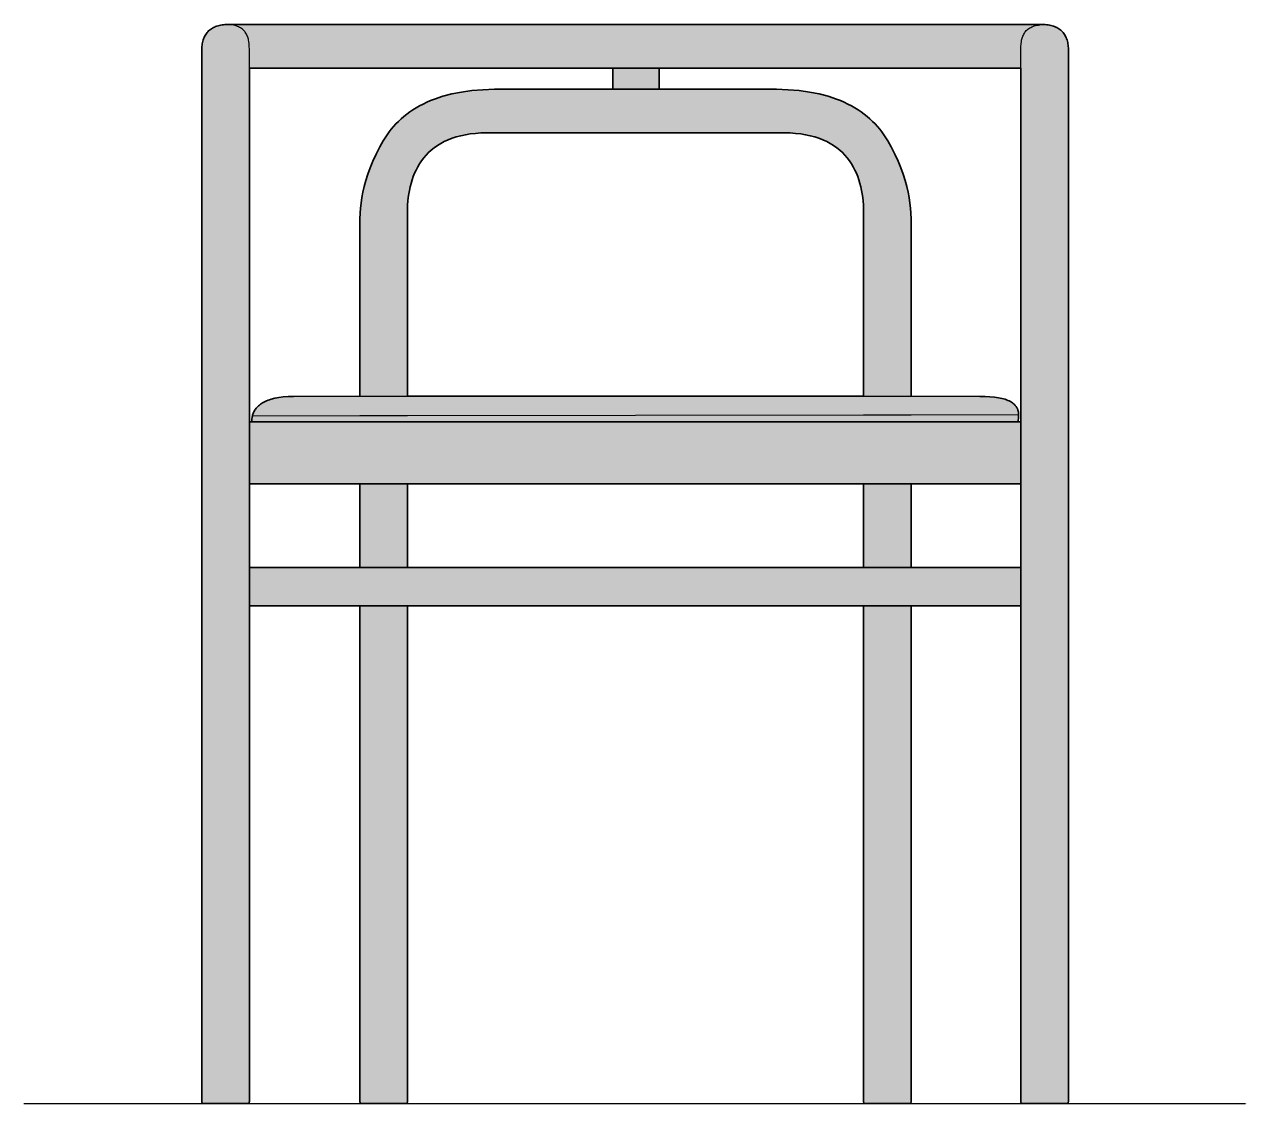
# Model space of a CAD drawing. Header units: millimetres. Extents: x 0 to 1796, y -892 to 719.
# Drawn here: x 0 to 814, y 0 to 718 of the extents above; entities that cross this region are included whole.
import ezdxf

# ---------------------------------------------------------------- set-up
doc = ezdxf.new("R2010")
doc.units = ezdxf.units.MM
doc.linetypes.add('Dots', pattern=[1, 0, -1])
doc.layers.add('Blocks', color=7, linetype='Continuous')
doc.layers.add('Blocks$Fill', color=7, linetype='Continuous', true_color=0xffffff)
for name, color, linetype, lineweight, true_color in [('Blocks$Inner', 7, 'Continuous', 25, 0x007f00), ('Blocks$Outline', 7, 'Continuous', 35, 0xff3f3f), ('Groud', 7, 'Dots', 25, 0x243775)]:
    doc.layers.add(name, color=color, linetype=linetype, lineweight=lineweight, true_color=true_color)

# ---------------------------------------------------------------- blocks, each defined once
blk = doc.blocks.new('PK15 Dining Chair Front')
at = {"layer": 'Blocks$Fill'}
h = blk.add_hatch(color=256, dxfattribs=at)
h.paths.add_polyline_path([(149.81, 331.34), (149.81, 1.15), (149.8, 1.09), (149.79, 1.03), (149.78, 0.97), (149.77, 0.91), (149.75, 0.86), (149.73, 0.8), (149.71, 0.74), (149.69, 0.69), (149.66, 0.64), (149.63, 0.59), (149.6, 0.54), (149.57, 0.49), (149.53, 0.44), (149.49, 0.4), (149.45, 0.36), (149.41, 0.32), (149.36, 0.28), (149.32, 0.24), (149.27, 0.21), (149.22, 0.18), (149.17, 0.15), (149.12, 0.12), (149.06, 0.1), (149.01, 0.07), (148.95, 0.05), (148.89, 0.04), (148.84, 0.02), (148.78, 0.01), (148.71, 0.01), (148.65, 0), (148.59, 0), (119.38, 0), (119.31, 0), (119.25, 0.01), (119.19, 0.01), (119.13, 0.02), (119.07, 0.04), (119.02, 0.05), (118.96, 0.07), (118.9, 0.1), (118.85, 0.12), (118.8, 0.15), (118.75, 0.18), (118.7, 0.21), (118.65, 0.24), (118.6, 0.28), (118.56, 0.32), (118.52, 0.36), (118.48, 0.4), (118.44, 0.44), (118.4, 0.49), (118.37, 0.54), (118.34, 0.59), (118.31, 0.64), (118.28, 0.69), (118.25, 0.74), (118.23, 0.8), (118.21, 0.86), (118.2, 0.91), (118.18, 0.97), (118.17, 1.03), (118.17, 1.09), (118.16, 1.15), (118.16, 1.22), (118.16, 701.76), (118.18, 702.74), (118.23, 703.7), (118.32, 704.63), (118.45, 705.53), (118.61, 706.4), (118.81, 707.24), (119.05, 708.06), (119.32, 708.84), (119.62, 709.6), (119.96, 710.32), (120.33, 711.02), (120.73, 711.69), (121.17, 712.32), (121.65, 712.93), (122.15, 713.5), (122.69, 714.04), (123.26, 714.56), (123.87, 715.04), (124.5, 715.49), (125.17, 715.9), (125.87, 716.29), (126.6, 716.64), (127.36, 716.96), (128.15, 717.25), (128.97, 717.5), (129.83, 717.73), (130.71, 717.91), (131.62, 718.07), (132.56, 718.19), (133.53, 718.27), (134.53, 718.33), (135.56, 718.34), (678.98, 718.33), (679.98, 718.27), (680.95, 718.19), (681.89, 718.07), (682.8, 717.91), (683.68, 717.73), (684.53, 717.5), (685.36, 717.25), (686.15, 716.96), (686.91, 716.64), (687.64, 716.29), (688.34, 715.9), (689.01, 715.49), (689.64, 715.04), (690.24, 714.56), (690.82, 714.04), (691.35, 713.5), (691.86, 712.93), (692.33, 712.32), (692.77, 711.69), (693.18, 711.02), (693.55, 710.32), (693.89, 709.6), (694.19, 708.84), (694.46, 708.06), (694.7, 707.24), (694.89, 706.4), (695.06, 705.53), (695.18, 704.63), (695.28, 703.7), (695.33, 702.74), (695.35, 701.76), (695.35, 1.22), (695.35, 1.15), (695.34, 1.09), (695.34, 1.03), (695.32, 0.97), (695.31, 0.91), (695.29, 0.86), (695.27, 0.8), (695.25, 0.74), (695.23, 0.69), (695.2, 0.64), (695.19, 0.61), (695.17, 0.59), (695.16, 0.56), (695.14, 0.54), (695.11, 0.49), (695.07, 0.44), (695.03, 0.4), (694.99, 0.36), (694.95, 0.32), (694.91, 0.28), (694.86, 0.24), (694.81, 0.21), (694.76, 0.18), (694.71, 0.15), (694.66, 0.12), (694.6, 0.1), (694.55, 0.07), (694.49, 0.05), (694.44, 0.04), (694.38, 0.02), (694.32, 0.01), (694.26, 0.01), (694.19, 0), (694.13, 0), (664.92, 0), (664.85, 0), (664.79, 0.01), (664.73, 0.01), (664.67, 0.02), (664.61, 0.04), (664.56, 0.05), (664.5, 0.07), (664.44, 0.1), (664.39, 0.12), (664.34, 0.15), (664.29, 0.18), (664.24, 0.21), (664.19, 0.24), (664.14, 0.28), (664.1, 0.32), (664.06, 0.36), (664.02, 0.4), (664, 0.42), (663.99, 0.43), (663.94, 0.49), (663.91, 0.54), (663.88, 0.59), (663.85, 0.64), (663.82, 0.69), (663.8, 0.74), (663.77, 0.8), (663.75, 0.86), (663.74, 0.91), (663.72, 0.97), (663.71, 1.03), (663.71, 1.09), (663.7, 1.15), (663.7, 1.19), (663.7, 1.2), (663.7, 1.2), (663.7, 1.21), (663.7, 1.21), (663.7, 1.21), (663.7, 1.21), (663.7, 1.21), (663.7, 1.22), (663.7, 1.22), (663.7, 331.3), (590.59, 331.3), (590.59, 1.15), (590.58, 1.09), (590.58, 1.03), (590.57, 0.97), (590.55, 0.91), (590.53, 0.86), (590.52, 0.8), (590.49, 0.74), (590.47, 0.69), (590.44, 0.64), (590.41, 0.59), (590.38, 0.54), (590.35, 0.49), (590.31, 0.44), (590.27, 0.4), (590.23, 0.36), (590.19, 0.32), (590.15, 0.28), (590.1, 0.24), (590.05, 0.21), (590, 0.18), (589.95, 0.15), (589.9, 0.12), (589.85, 0.1), (589.79, 0.07), (589.73, 0.05), (589.68, 0.04), (589.62, 0.02), (589.56, 0.01), (589.5, 0.01), (589.43, 0), (589.37, 0), (560.16, 0), (560.1, 0), (560.03, 0.01), (559.97, 0.01), (559.91, 0.02), (559.85, 0.04), (559.8, 0.05), (559.74, 0.07), (559.69, 0.1), (559.63, 0.12), (559.58, 0.15), (559.53, 0.18), (559.48, 0.21), (559.43, 0.24), (559.38, 0.28), (559.34, 0.32), (559.3, 0.36), (559.26, 0.4), (559.22, 0.44), (559.18, 0.49), (559.15, 0.54), (559.12, 0.59), (559.09, 0.64), (559.07, 0.66), (559.06, 0.69), (559.04, 0.73), (559.04, 0.74), (559.01, 0.8), (559, 0.86), (558.98, 0.91), (558.97, 0.97), (558.95, 1.03), (558.95, 1.09), (558.94, 1.15), (558.94, 1.22), (558.94, 331.3), (255.1, 331.3), (255.1, 1.15), (255.1, 1.09), (255.09, 1.03), (255.08, 0.97), (255.06, 0.91), (255.05, 0.86), (255.03, 0.8), (255.01, 0.74), (254.98, 0.69), (254.95, 0.64), (254.93, 0.59), (254.89, 0.54), (254.86, 0.49), (254.82, 0.44), (254.78, 0.4), (254.74, 0.36), (254.7, 0.32), (254.66, 0.28), (254.61, 0.24), (254.56, 0.21), (254.51, 0.18), (254.46, 0.15), (254.41, 0.12), (254.36, 0.1), (254.3, 0.07), (254.25, 0.05), (254.19, 0.04), (254.13, 0.02), (254.07, 0.01), (254.01, 0.01), (253.95, 0), (253.88, 0), (224.67, 0), (224.61, 0), (224.55, 0.01), (224.49, 0.01), (224.43, 0.02), (224.37, 0.04), (224.31, 0.05), (224.25, 0.07), (224.2, 0.1), (224.14, 0.12), (224.09, 0.15), (224.04, 0.18), (223.99, 0.21), (223.94, 0.24), (223.9, 0.28), (223.85, 0.32), (223.81, 0.36), (223.77, 0.4), (223.73, 0.44), (223.7, 0.49), (223.66, 0.54), (223.63, 0.59), (223.6, 0.64), (223.57, 0.69), (223.55, 0.74), (223.53, 0.8), (223.52, 0.83), (223.51, 0.86), (223.5, 0.89), (223.49, 0.91), (223.48, 0.97), (223.47, 1.03), (223.46, 1.09), (223.45, 1.15), (223.45, 1.22), (223.45, 331.3), (150.16, 331.3), (150.11, 331.31), (150.01, 331.32)], flags=0)
h.paths.add_polyline_path([(391.87, 689.18), (149.81, 689.18), (149.81, 593.42), (149.81, 453.84), (151.42, 453.84), (151.43, 454.75), (151.49, 455.7), (151.63, 456.68), (151.72, 457.18), (151.83, 457.68), (151.99, 458.25), (152.17, 458.83), (152.38, 459.41), (152.62, 459.99), (152.9, 460.56), (153.22, 461.14), (153.57, 461.71), (153.95, 462.28), (154.38, 462.84), (154.85, 463.39), (155.37, 463.93), (155.93, 464.46), (156.54, 464.98), (157.19, 465.49), (157.9, 465.98), (158.66, 466.45), (159.47, 466.91), (160.34, 467.35), (161.26, 467.77), (162.24, 468.17), (163.29, 468.54), (164.39, 468.9), (166.8, 469.52), (169.47, 470.03), (172.42, 470.42), (175.67, 470.67), (179.23, 470.78), (223.45, 470.89), (223.45, 576.38), (223.41, 589.26), (223.81, 595.99), (224.19, 599.47), (224.71, 603.04), (225.4, 606.73), (226.27, 610.54), (227.36, 614.5), (228.67, 618.6), (230.24, 622.88), (232.07, 627.33), (234.2, 631.98), (236.64, 636.84), (238.95, 640.94), (241.52, 644.86), (242.91, 646.76), (244.36, 648.61), (245.89, 650.41), (247.49, 652.16), (249.16, 653.85), (250.91, 655.5), (252.74, 657.09), (254.66, 658.62), (256.66, 660.1), (258.74, 661.51), (260.91, 662.87), (263.17, 664.16), (265.52, 665.39), (267.96, 666.56), (270.5, 667.65), (273.14, 668.68), (278.72, 670.53), (284.71, 672.09), (291.13, 673.35), (297.99, 674.29), (305.32, 674.9), (313.13, 675.18), (391.87, 675.18)], flags=0)
h.paths.add_polyline_path([(223.45, 356.86), (223.45, 412.45), (149.81, 412.45), (149.81, 356.82), (150.01, 356.85), (150.11, 356.86), (150.16, 356.86), (150.21, 356.86)], flags=0)
h.paths.add_polyline_path([(558.94, 356.86), (558.94, 412.45), (255.1, 412.45), (255.1, 356.86)], flags=0)
h.paths.add_polyline_path([(590.59, 412.45), (590.59, 356.86), (663.7, 356.86), (663.7, 412.51), (663.4, 412.47), (663.25, 412.46), (663.09, 412.45)], flags=0)
h.paths.add_polyline_path([(422.72, 675.18), (500.92, 675.18), (508.72, 674.9), (516.05, 674.29), (522.92, 673.35), (529.34, 672.09), (535.33, 670.53), (540.9, 668.68), (543.54, 667.65), (546.08, 666.56), (548.52, 665.39), (550.88, 664.16), (553.13, 662.87), (555.3, 661.51), (557.39, 660.1), (559.38, 658.62), (561.3, 657.09), (563.13, 655.5), (564.88, 653.85), (566.56, 652.16), (568.16, 650.41), (569.68, 648.61), (571.14, 646.76), (572.52, 644.86), (575.09, 640.94), (577.4, 636.84), (579.84, 631.98), (581.97, 627.33), (583.81, 622.88), (585.37, 618.6), (586.69, 614.5), (587.77, 610.54), (588.65, 606.73), (589.34, 603.04), (589.86, 599.47), (590.23, 595.99), (590.63, 589.26), (590.59, 576.38), (590.59, 470.8), (636.31, 470.78), (639.88, 470.72), (643.14, 470.55), (646.09, 470.26), (648.75, 469.87), (651.13, 469.38), (652.21, 469.09), (653.24, 468.79), (654.19, 468.45), (655.09, 468.1), (655.92, 467.72), (656.7, 467.32), (657.42, 466.9), (658.08, 466.46), (658.68, 466), (659.23, 465.52), (659.49, 465.27), (659.73, 465.02), (659.73, 465.02), (659.96, 464.76), (660.18, 464.5), (660.39, 464.23), (660.58, 463.96), (660.77, 463.68), (660.94, 463.4), (661.09, 463.12), (661.24, 462.83), (661.38, 462.54), (661.5, 462.24), (661.5, 462.24), (661.62, 461.94), (661.72, 461.64), (661.9, 461.01), (662.04, 460.38), (662.14, 459.73), (662.2, 459.06), (662.23, 458.38), (662.23, 457.84), (662.2, 457.29), (662.1, 456.17), (661.93, 455.02), (661.69, 453.84), (663.09, 453.84), (663.25, 453.84), (663.4, 453.82), (663.7, 453.78), (663.7, 593.42), (663.7, 689.18), (422.72, 689.18)], flags=0)
h.paths.add_polyline_path([(558.94, 470.82), (558.94, 593.42), (558.8, 598.26), (558.37, 603.08), (558.04, 605.48), (557.62, 607.86), (557.11, 610.21), (556.52, 612.53), (555.83, 614.82), (555.04, 617.07), (554.15, 619.28), (553.16, 621.43), (552.06, 623.53), (550.85, 625.58), (549.53, 627.55), (548.09, 629.46), (546.52, 631.29), (544.83, 633.04), (543.02, 634.7), (541.07, 636.27), (538.99, 637.75), (536.77, 639.12), (534.4, 640.39), (531.89, 641.55), (529.24, 642.59), (526.43, 643.51), (523.46, 644.3), (520.34, 644.96), (517.06, 645.48), (513.6, 645.86), (509.98, 646.09), (506.19, 646.17), (412.26, 646.17), (408.48, 646.17), (307.85, 646.17), (304.06, 646.09), (300.44, 645.86), (296.99, 645.48), (293.7, 644.96), (290.58, 644.3), (287.61, 643.51), (284.81, 642.59), (282.15, 641.55), (279.64, 640.39), (277.28, 639.12), (275.06, 637.75), (272.97, 636.27), (271.02, 634.7), (269.21, 633.04), (267.52, 631.29), (265.96, 629.46), (264.51, 627.55), (263.19, 625.58), (261.98, 623.53), (260.88, 621.43), (259.89, 619.28), (259, 617.07), (258.21, 614.82), (257.52, 612.53), (256.93, 610.21), (256.42, 607.86), (256.01, 605.48), (255.67, 603.08), (255.24, 598.26), (255.1, 593.42), (255.1, 470.91)], flags=0)
at = {"layer": 'Blocks$Inner'}
for points in [[(391.87, 689.18), (411.32, 689.18), (414.36, 689.18), (422.72, 689.18), (663.7, 689.18), (663.7, 593.42), (663.7, 453.78), (663.7, 412.51), (663.7, 356.86), (663.7, 331.3), (663.7, 1.22), (663.7, 1.22), (663.7, 1.21), (663.7, 1.21), (663.7, 1.21), (663.7, 1.21), (663.7, 1.21), (663.7, 1.2), (663.7, 1.2), (663.7, 1.19), (663.7, 1.15), (663.71, 1.09), (663.71, 1.03), (663.72, 0.97), (663.74, 0.91), (663.75, 0.86), (663.77, 0.8), (663.8, 0.74), (663.82, 0.69), (663.85, 0.64), (663.88, 0.59), (663.91, 0.54), (663.94, 0.49), (663.98, 0.44), (663.99, 0.43), (664, 0.42), (664.02, 0.4), (664.06, 0.36), (664.1, 0.32), (664.14, 0.28), (664.19, 0.24), (664.24, 0.21), (664.29, 0.18), (664.34, 0.15), (664.39, 0.12), (664.44, 0.1), (664.5, 0.07), (664.56, 0.05), (664.61, 0.04), (664.67, 0.02), (664.73, 0.01), (664.79, 0.01), (664.85, 0), (664.92, 0), (694.13, 0), (694.19, 0), (694.26, 0.01), (694.32, 0.01), (694.38, 0.02), (694.44, 0.04), (694.49, 0.05), (694.55, 0.07), (694.6, 0.1), (694.66, 0.12), (694.71, 0.15), (694.76, 0.18), (694.81, 0.21), (694.86, 0.24), (694.91, 0.28), (694.95, 0.32), (694.99, 0.36), (695.03, 0.4), (695.07, 0.44), (695.11, 0.49), (695.14, 0.54), (695.16, 0.56), (695.17, 0.59), (695.19, 0.61), (695.2, 0.64), (695.23, 0.69), (695.25, 0.74), (695.27, 0.8), (695.29, 0.86), (695.31, 0.91), (695.32, 0.97), (695.34, 1.03), (695.34, 1.09), (695.35, 1.15), (695.35, 1.22), (695.35, 593.42), (695.35, 701.76), (695.33, 702.74), (695.28, 703.7), (695.18, 704.63), (695.06, 705.53), (694.89, 706.4), (694.7, 707.24), (694.46, 708.06), (694.19, 708.84), (693.89, 709.6), (693.55, 710.32), (693.18, 711.02), (692.77, 711.69), (692.33, 712.32), (691.86, 712.93), (691.35, 713.5), (690.82, 714.04), (690.24, 714.56), (689.64, 715.04), (689.01, 715.49), (688.34, 715.9), (687.64, 716.29), (686.91, 716.64), (686.15, 716.96), (685.36, 717.25), (684.53, 717.5), (683.68, 717.73), (682.8, 717.91), (681.89, 718.07), (680.95, 718.19), (679.98, 718.27), (678.98, 718.33), (677.95, 718.34), (415.78, 718.34), (409.9, 718.34), (135.56, 718.34), (134.53, 718.33), (133.53, 718.27), (132.56, 718.19), (131.62, 718.07), (130.71, 717.91), (129.83, 717.73), (128.97, 717.5), (128.15, 717.25), (127.36, 716.96), (126.6, 716.64), (125.87, 716.29), (125.17, 715.9), (124.5, 715.49), (123.87, 715.04), (123.26, 714.56), (122.69, 714.04), (122.15, 713.5), (121.65, 712.93), (121.17, 712.32), (120.73, 711.69), (120.33, 711.02), (119.96, 710.32), (119.62, 709.6), (119.32, 708.84), (119.05, 708.06), (118.81, 707.24), (118.61, 706.4), (118.45, 705.53), (118.32, 704.63), (118.23, 703.7), (118.18, 702.74), (118.16, 701.76), (118.16, 593.42), (118.16, 1.22), (118.16, 1.15), (118.17, 1.09), (118.17, 1.03), (118.18, 0.97), (118.2, 0.91), (118.21, 0.86), (118.23, 0.8), (118.25, 0.74), (118.28, 0.69), (118.31, 0.64), (118.34, 0.59), (118.37, 0.54), (118.4, 0.49), (118.44, 0.44), (118.48, 0.4), (118.52, 0.36), (118.56, 0.32), (118.6, 0.28), (118.65, 0.24), (118.7, 0.21), (118.75, 0.18), (118.8, 0.15), (118.85, 0.12), (118.9, 0.1), (118.96, 0.07), (119.02, 0.05), (119.07, 0.04), (119.13, 0.02), (119.19, 0.01), (119.25, 0.01), (119.31, 0), (119.38, 0), (148.59, 0), (148.65, 0), (148.71, 0.01), (148.78, 0.01), (148.84, 0.02), (148.89, 0.04), (148.95, 0.05), (149.01, 0.07), (149.06, 0.1), (149.12, 0.12), (149.17, 0.15), (149.22, 0.18), (149.27, 0.21), (149.32, 0.24), (149.36, 0.28), (149.41, 0.32), (149.45, 0.36), (149.49, 0.4), (149.53, 0.44), (149.57, 0.49), (149.6, 0.54), (149.63, 0.59), (149.66, 0.64), (149.69, 0.69), (149.71, 0.74), (149.73, 0.8), (149.75, 0.86), (149.77, 0.91), (149.78, 0.97), (149.79, 1.03), (149.8, 1.09), (149.81, 1.15), (149.81, 1.22), (149.81, 331.34), (149.81, 356.82), (149.81, 412.45), (149.81, 453.84), (149.81, 593.42), (149.81, 689.18)], [(151.83, 457.68), (151.99, 458.25), (152.17, 458.83), (152.38, 459.41), (152.62, 459.99), (152.9, 460.56), (153.22, 461.14), (153.57, 461.71), (153.95, 462.28), (154.38, 462.84), (154.85, 463.39), (155.37, 463.93), (155.93, 464.46), (156.54, 464.98), (157.19, 465.49), (157.9, 465.98), (158.66, 466.45), (159.47, 466.91), (160.34, 467.35), (161.26, 467.77), (162.24, 468.17), (163.29, 468.54), (164.39, 468.9), (166.8, 469.52), (169.47, 470.03), (172.42, 470.42), (175.67, 470.67), (179.23, 470.78), (223.45, 470.89), (223.45, 576.38), (223.41, 589.26), (223.81, 595.99), (224.19, 599.47), (224.71, 603.04), (225.4, 606.73), (226.27, 610.54), (227.36, 614.5), (228.67, 618.6), (230.24, 622.88), (232.07, 627.33), (234.2, 631.98), (236.64, 636.84), (238.95, 640.94), (241.52, 644.86), (242.91, 646.76), (244.36, 648.61), (245.89, 650.41), (247.49, 652.16), (249.16, 653.85), (250.91, 655.5), (252.74, 657.09), (254.66, 658.62), (256.66, 660.1), (258.74, 661.51), (260.91, 662.87), (263.17, 664.16), (265.52, 665.39), (267.96, 666.56), (270.5, 667.65), (273.14, 668.68), (278.72, 670.53), (284.71, 672.09), (291.13, 673.35), (297.99, 674.29), (305.32, 674.9), (313.13, 675.18), (391.87, 675.18), (391.87, 689.18), (149.81, 689.18), (149.81, 593.42), (149.81, 453.84), (151.42, 453.84), (151.43, 454.75), (151.49, 455.7), (151.63, 456.68), (151.72, 457.18)], [(406.25, 675.18), (414.49, 675.18), (422.72, 675.18), (422.72, 689.18), (414.36, 689.18), (411.32, 689.18), (391.87, 689.18), (391.87, 675.18)], [(662.23, 458.38), (662.23, 457.84), (662.2, 457.29), (662.1, 456.17), (661.93, 455.02), (661.69, 453.84), (663.09, 453.84), (663.25, 453.84), (663.4, 453.82), (663.7, 453.78), (663.7, 593.42), (663.7, 689.18), (422.72, 689.18), (422.72, 675.18), (500.92, 675.18), (508.72, 674.9), (516.05, 674.29), (522.92, 673.35), (529.34, 672.09), (535.33, 670.53), (540.9, 668.68), (543.54, 667.65), (546.08, 666.56), (548.52, 665.39), (550.88, 664.16), (553.13, 662.87), (555.3, 661.51), (557.39, 660.1), (559.38, 658.62), (561.3, 657.09), (563.13, 655.5), (564.88, 653.85), (566.56, 652.16), (568.16, 650.41), (569.68, 648.61), (571.14, 646.76), (572.52, 644.86), (575.09, 640.94), (577.4, 636.84), (579.84, 631.98), (581.97, 627.33), (583.81, 622.88), (585.37, 618.6), (586.69, 614.5), (587.77, 610.54), (588.65, 606.73), (589.34, 603.04), (589.86, 599.47), (590.23, 595.99), (590.63, 589.26), (590.59, 576.38), (590.59, 470.8), (636.31, 470.78), (639.88, 470.72), (643.14, 470.55), (646.09, 470.26), (648.75, 469.87), (651.13, 469.38), (652.21, 469.09), (653.24, 468.79), (654.19, 468.45), (655.09, 468.1), (655.92, 467.72), (656.7, 467.32), (657.42, 466.9), (658.08, 466.46), (658.68, 466), (659.23, 465.52), (659.73, 465.02), (659.96, 464.76), (660.18, 464.5), (660.39, 464.23), (660.58, 463.96), (660.77, 463.68), (660.94, 463.4), (661.09, 463.12), (661.24, 462.83), (661.38, 462.54), (661.5, 462.24), (661.72, 461.64), (661.9, 461.01), (662.04, 460.38), (662.14, 459.73), (662.2, 459.06)], [(422.72, 675.18), (414.49, 675.18), (406.25, 675.18), (391.87, 675.18), (313.13, 675.18), (305.32, 674.9), (297.99, 674.29), (291.13, 673.35), (284.71, 672.09), (278.72, 670.53), (273.14, 668.68), (270.5, 667.65), (267.96, 666.56), (265.52, 665.39), (263.17, 664.16), (260.91, 662.87), (258.74, 661.51), (256.66, 660.1), (254.66, 658.62), (252.74, 657.09), (250.91, 655.5), (249.16, 653.85), (247.49, 652.16), (245.89, 650.41), (244.36, 648.61), (242.91, 646.76), (241.52, 644.86), (238.95, 640.94), (236.64, 636.84), (234.2, 631.98), (232.07, 627.33), (230.24, 622.88), (228.67, 618.6), (227.36, 614.5), (226.27, 610.54), (225.4, 606.73), (224.71, 603.04), (224.19, 599.47), (223.81, 595.99), (223.41, 589.26), (223.45, 576.38), (223.45, 470.89), (255.1, 470.91), (255.1, 593.42), (255.24, 598.26), (255.67, 603.08), (256.01, 605.48), (256.42, 607.86), (256.93, 610.21), (257.52, 612.53), (258.21, 614.82), (259, 617.07), (259.89, 619.28), (260.88, 621.43), (261.98, 623.53), (263.19, 625.58), (264.51, 627.55), (265.96, 629.46), (267.52, 631.29), (269.21, 633.04), (271.02, 634.7), (272.97, 636.27), (275.06, 637.75), (277.28, 639.12), (279.64, 640.39), (282.15, 641.55), (284.81, 642.59), (287.61, 643.51), (290.58, 644.3), (293.7, 644.96), (296.99, 645.48), (300.44, 645.86), (304.06, 646.09), (307.85, 646.17), (408.48, 646.17), (412.26, 646.17), (506.19, 646.17), (509.98, 646.09), (513.6, 645.86), (517.06, 645.48), (520.34, 644.96), (523.46, 644.3), (526.43, 643.51), (529.24, 642.59), (531.89, 641.55), (534.4, 640.39), (536.77, 639.12), (538.99, 637.75), (541.07, 636.27), (543.02, 634.7), (544.83, 633.04), (546.52, 631.29), (548.09, 629.46), (549.53, 627.55), (550.85, 625.58), (552.06, 623.53), (553.16, 621.43), (554.15, 619.28), (555.04, 617.07), (555.83, 614.82), (556.52, 612.53), (557.11, 610.21), (557.62, 607.86), (558.04, 605.48), (558.37, 603.08), (558.8, 598.26), (558.94, 593.42), (558.94, 470.82), (590.59, 470.8), (590.59, 576.38), (590.63, 589.26), (590.23, 595.99), (589.86, 599.47), (589.34, 603.04), (588.65, 606.73), (587.77, 610.54), (586.69, 614.5), (585.37, 618.6), (583.81, 622.88), (581.97, 627.33), (579.84, 631.98), (577.4, 636.84), (575.09, 640.94), (572.52, 644.86), (571.14, 646.76), (569.68, 648.61), (568.16, 650.41), (566.56, 652.16), (564.88, 653.85), (563.13, 655.5), (561.3, 657.09), (559.38, 658.62), (557.39, 660.1), (555.3, 661.51), (553.13, 662.87), (550.87, 664.16), (548.52, 665.39), (546.08, 666.56), (543.54, 667.65), (540.9, 668.68), (535.33, 670.53), (529.34, 672.09), (522.92, 673.35), (516.05, 674.29), (508.72, 674.9), (500.92, 675.18)], [(558.94, 470.82), (558.94, 593.42), (558.8, 598.26), (558.37, 603.08), (558.04, 605.48), (557.62, 607.86), (557.11, 610.21), (556.52, 612.53), (555.83, 614.82), (555.04, 617.07), (554.15, 619.28), (553.16, 621.43), (552.06, 623.53), (550.85, 625.58), (549.53, 627.55), (548.09, 629.46), (546.52, 631.29), (544.83, 633.04), (543.02, 634.7), (541.07, 636.27), (538.99, 637.75), (536.77, 639.12), (534.4, 640.39), (531.89, 641.55), (529.24, 642.59), (526.43, 643.51), (523.46, 644.3), (520.34, 644.96), (517.06, 645.48), (513.6, 645.86), (509.98, 646.09), (506.19, 646.17), (412.26, 646.17), (408.48, 646.17), (307.85, 646.17), (304.06, 646.09), (300.44, 645.86), (296.99, 645.48), (293.7, 644.96), (290.58, 644.3), (287.61, 643.51), (284.81, 642.59), (282.15, 641.55), (279.64, 640.39), (277.28, 639.12), (275.06, 637.75), (272.97, 636.27), (271.02, 634.7), (269.21, 633.04), (267.52, 631.29), (265.96, 629.46), (264.51, 627.55), (263.19, 625.58), (261.98, 623.53), (260.88, 621.43), (259.89, 619.28), (259, 617.07), (258.21, 614.82), (257.52, 612.53), (256.93, 610.21), (256.42, 607.86), (256.01, 605.48), (255.67, 603.08), (255.24, 598.26), (255.1, 593.42), (255.1, 470.91)], [(255.1, 457.82), (223.45, 457.78), (151.83, 457.68), (151.98, 458.25), (152.17, 458.83), (152.38, 459.41), (152.62, 459.99), (152.9, 460.56), (153.22, 461.14), (153.57, 461.71), (153.95, 462.28), (154.38, 462.84), (154.85, 463.39), (155.37, 463.93), (155.93, 464.46), (156.54, 464.98), (157.19, 465.49), (157.9, 465.98), (158.66, 466.45), (159.47, 466.91), (160.34, 467.35), (161.26, 467.77), (162.24, 468.17), (163.29, 468.54), (164.39, 468.9), (166.8, 469.52), (169.47, 470.03), (172.42, 470.42), (175.67, 470.67), (179.23, 470.78), (223.45, 470.89), (255.1, 470.91), (558.94, 470.82), (590.59, 470.8), (636.31, 470.78), (639.88, 470.72), (643.14, 470.55), (646.09, 470.26), (648.75, 469.87), (651.13, 469.38), (652.21, 469.09), (653.24, 468.79), (654.19, 468.45), (655.09, 468.1), (655.92, 467.72), (656.7, 467.32), (657.42, 466.9), (658.08, 466.46), (658.68, 466), (659.23, 465.52), (659.49, 465.27), (659.73, 465.02), (659.96, 464.76), (660.18, 464.5), (660.39, 464.23), (660.58, 463.96), (660.77, 463.68), (660.94, 463.4), (661.09, 463.12), (661.24, 462.83), (661.38, 462.54), (661.5, 462.24), (661.62, 461.94), (661.72, 461.64), (661.9, 461.01), (662.04, 460.38), (662.14, 459.73), (662.2, 459.06), (662.23, 458.38), (590.59, 458.28), (558.94, 458.24), (255.1, 457.82), (223.45, 457.78), (151.83, 457.68), (151.72, 457.18), (151.63, 456.68), (151.49, 455.7), (151.43, 454.75), (151.42, 453.84), (223.45, 453.84), (255.1, 453.84), (558.94, 453.84), (590.59, 453.84), (661.69, 453.84), (661.93, 455.02), (662.1, 456.17), (662.2, 457.29), (662.23, 457.84), (662.23, 458.38), (590.59, 458.28), (558.94, 458.24)], [(255.1, 453.84), (223.45, 453.84), (151.42, 453.84), (149.81, 453.84), (149.81, 412.45), (223.45, 412.45), (255.1, 412.45), (558.94, 412.45), (590.59, 412.45), (663.09, 412.45), (663.25, 412.46), (663.4, 412.47), (663.7, 412.51), (663.7, 453.78), (663.4, 453.82), (663.25, 453.84), (663.09, 453.84), (661.69, 453.84), (590.59, 453.84), (558.94, 453.84)], [(223.45, 356.86), (223.45, 412.45), (149.81, 412.45), (149.81, 356.82), (150.01, 356.85), (150.11, 356.86), (150.16, 356.86), (150.21, 356.86)], [(223.45, 412.45), (223.45, 356.86), (255.1, 356.86), (255.1, 412.45)], [(255.1, 412.45), (255.1, 356.86), (558.94, 356.86), (558.94, 412.45)], [(558.94, 412.45), (558.94, 356.86), (590.59, 356.86), (590.59, 412.45)], [(590.59, 412.45), (590.59, 356.86), (663.7, 356.86), (663.7, 412.51), (663.4, 412.47), (663.25, 412.46), (663.09, 412.45)], [(223.45, 331.3), (255.1, 331.3), (558.94, 331.3), (590.59, 331.3), (663.7, 331.3), (663.7, 356.86), (590.59, 356.86), (558.94, 356.86), (255.1, 356.86), (223.45, 356.86), (150.21, 356.86), (150.16, 356.86), (150.11, 356.86), (150.01, 356.85), (149.81, 356.82), (149.81, 331.34), (150.01, 331.32), (150.11, 331.31), (150.16, 331.3), (150.21, 331.3)], [(223.45, 1.22), (223.45, 1.15), (223.46, 1.09), (223.47, 1.03), (223.48, 0.97), (223.49, 0.91), (223.5, 0.89), (223.51, 0.86), (223.51, 0.84), (223.52, 0.83), (223.53, 0.8), (223.55, 0.74), (223.57, 0.69), (223.6, 0.64), (223.63, 0.59), (223.66, 0.54), (223.7, 0.49), (223.73, 0.44), (223.77, 0.4), (223.81, 0.36), (223.85, 0.32), (223.9, 0.28), (223.94, 0.24), (223.99, 0.21), (224.04, 0.18), (224.09, 0.15), (224.14, 0.12), (224.2, 0.1), (224.25, 0.07), (224.31, 0.05), (224.37, 0.04), (224.43, 0.02), (224.49, 0.01), (224.55, 0.01), (224.61, 0), (224.67, 0), (253.88, 0), (253.95, 0), (254.01, 0.01), (254.07, 0.01), (254.13, 0.02), (254.19, 0.04), (254.25, 0.05), (254.3, 0.07), (254.36, 0.1), (254.41, 0.12), (254.46, 0.15), (254.51, 0.18), (254.56, 0.21), (254.61, 0.24), (254.66, 0.28), (254.7, 0.32), (254.74, 0.36), (254.78, 0.4), (254.82, 0.44), (254.86, 0.49), (254.89, 0.54), (254.93, 0.59), (254.95, 0.64), (254.98, 0.69), (255.01, 0.74), (255.03, 0.8), (255.05, 0.86), (255.06, 0.91), (255.08, 0.97), (255.09, 1.03), (255.1, 1.09), (255.1, 1.15), (255.1, 1.22), (255.1, 331.3), (223.45, 331.3)], [(558.94, 1.22), (558.94, 1.15), (558.95, 1.09), (558.95, 1.03), (558.97, 0.97), (558.98, 0.91), (559, 0.86), (559.01, 0.8), (559.04, 0.74), (559.04, 0.73), (559.05, 0.72), (559.06, 0.69), (559.07, 0.66), (559.09, 0.64), (559.12, 0.59), (559.15, 0.54), (559.18, 0.49), (559.22, 0.44), (559.26, 0.4), (559.3, 0.36), (559.34, 0.32), (559.38, 0.28), (559.43, 0.24), (559.48, 0.21), (559.53, 0.18), (559.58, 0.15), (559.63, 0.12), (559.69, 0.1), (559.74, 0.07), (559.8, 0.05), (559.85, 0.04), (559.91, 0.02), (559.97, 0.01), (560.03, 0.01), (560.1, 0), (560.16, 0), (589.37, 0), (589.43, 0), (589.5, 0.01), (589.56, 0.01), (589.62, 0.02), (589.68, 0.04), (589.73, 0.05), (589.79, 0.07), (589.85, 0.1), (589.9, 0.12), (589.95, 0.15), (590, 0.18), (590.05, 0.21), (590.1, 0.24), (590.15, 0.28), (590.19, 0.32), (590.23, 0.36), (590.27, 0.4), (590.31, 0.44), (590.35, 0.49), (590.38, 0.54), (590.41, 0.59), (590.44, 0.64), (590.47, 0.69), (590.49, 0.74), (590.52, 0.8), (590.53, 0.86), (590.55, 0.91), (590.57, 0.97), (590.58, 1.03), (590.58, 1.09), (590.59, 1.15), (590.59, 1.22), (590.59, 331.3), (558.94, 331.3)]]:
    blk.add_lwpolyline(points, close=True, dxfattribs=at)
for points in [[(149.81, 689.18), (149.81, 701.99), (149.77, 703.73), (149.65, 705.41), (149.45, 707.01), (149.31, 707.78), (149.14, 708.53), (148.95, 709.26), (148.72, 709.97), (148.47, 710.65), (148.18, 711.31), (147.86, 711.94), (147.51, 712.55), (147.12, 713.14), (146.7, 713.69), (146.23, 714.22), (145.73, 714.72), (145.46, 714.96), (145.19, 715.19), (144.6, 715.63), (143.97, 716.04), (143.3, 716.42), (142.58, 716.77), (141.81, 717.08), (141, 717.36), (140.13, 717.6), (139.21, 717.81), (138.25, 717.99), (137.22, 718.12), (136.15, 718.22), (135.01, 718.28), (133.82, 718.3)], [(663.7, 689.18), (663.7, 701.99), (663.73, 703.73), (663.85, 705.41), (664.07, 707.01), (664.21, 707.78), (664.38, 708.53), (664.58, 709.26), (664.81, 709.96), (665.06, 710.65), (665.36, 711.31), (665.68, 711.94), (666.04, 712.55), (666.43, 713.13), (666.86, 713.69), (667.33, 714.22), (667.84, 714.72), (668.39, 715.19), (668.98, 715.63), (669.61, 716.04), (670.29, 716.41), (671.01, 716.76), (671.78, 717.07), (672.6, 717.35), (673.47, 717.59), (674.39, 717.8), (675.36, 717.97), (676.38, 718.11), (677.46, 718.21), (678.6, 718.27), (679.79, 718.29)]]:
    blk.add_lwpolyline(points, dxfattribs=at)
at = {"layer": 'Blocks$Outline'}
for points in [[(149.81, 331.34), (149.81, 1.22), (149.81, 1.15), (149.8, 1.09), (149.79, 1.03), (149.78, 0.97), (149.77, 0.91), (149.75, 0.86), (149.73, 0.8), (149.71, 0.74), (149.69, 0.69), (149.66, 0.64), (149.63, 0.59), (149.6, 0.54), (149.57, 0.49), (149.53, 0.44), (149.49, 0.4), (149.45, 0.36), (149.41, 0.32), (149.36, 0.28), (149.32, 0.24), (149.27, 0.21), (149.22, 0.18), (149.17, 0.15), (149.12, 0.12), (149.06, 0.1), (149.01, 0.07), (148.95, 0.05), (148.89, 0.04), (148.84, 0.02), (148.78, 0.01), (148.71, 0.01), (148.65, 0), (148.59, 0), (119.38, 0), (119.31, 0), (119.25, 0.01), (119.19, 0.01), (119.13, 0.02), (119.07, 0.04), (119.02, 0.05), (118.96, 0.07), (118.9, 0.1), (118.85, 0.12), (118.8, 0.15), (118.75, 0.18), (118.7, 0.21), (118.65, 0.24), (118.6, 0.28), (118.56, 0.32), (118.52, 0.36), (118.48, 0.4), (118.44, 0.44), (118.4, 0.49), (118.37, 0.54), (118.34, 0.59), (118.31, 0.64), (118.28, 0.69), (118.25, 0.74), (118.23, 0.8), (118.21, 0.86), (118.2, 0.91), (118.18, 0.97), (118.17, 1.03), (118.17, 1.09), (118.16, 1.15), (118.16, 1.22), (118.16, 593.42), (118.16, 701.76), (118.18, 702.74), (118.23, 703.7), (118.32, 704.63), (118.45, 705.53), (118.61, 706.4), (118.81, 707.24), (119.05, 708.06), (119.32, 708.84), (119.62, 709.6), (119.96, 710.32), (120.33, 711.02), (120.73, 711.69), (121.17, 712.32), (121.65, 712.93), (122.15, 713.5), (122.69, 714.04), (123.26, 714.56), (123.87, 715.04), (124.5, 715.49), (125.17, 715.9), (125.87, 716.29), (126.6, 716.64), (127.36, 716.96), (128.15, 717.25), (128.97, 717.5), (129.83, 717.73), (130.71, 717.91), (131.62, 718.07), (132.56, 718.19), (133.53, 718.27), (134.53, 718.33), (135.56, 718.34), (409.9, 718.34), (415.78, 718.34), (677.95, 718.34), (678.98, 718.33), (679.98, 718.27), (680.95, 718.19), (681.89, 718.07), (682.8, 717.91), (683.68, 717.73), (684.53, 717.5), (685.36, 717.25), (686.15, 716.96), (686.91, 716.64), (687.64, 716.29), (688.34, 715.9), (689.01, 715.49), (689.64, 715.04), (690.24, 714.56), (690.82, 714.04), (691.35, 713.5), (691.86, 712.93), (692.33, 712.32), (692.77, 711.69), (693.18, 711.02), (693.55, 710.32), (693.89, 709.6), (694.19, 708.84), (694.46, 708.06), (694.7, 707.24), (694.89, 706.4), (695.06, 705.53), (695.18, 704.63), (695.28, 703.7), (695.33, 702.74), (695.35, 701.76), (695.35, 593.42), (695.35, 1.22), (695.35, 1.15), (695.34, 1.09), (695.34, 1.03), (695.32, 0.97), (695.31, 0.91), (695.29, 0.86), (695.27, 0.8), (695.25, 0.74), (695.23, 0.69), (695.2, 0.64), (695.19, 0.61), (695.17, 0.59), (695.16, 0.56), (695.14, 0.54), (695.11, 0.49), (695.07, 0.44), (695.03, 0.4), (694.99, 0.36), (694.95, 0.32), (694.91, 0.28), (694.86, 0.24), (694.81, 0.21), (694.76, 0.18), (694.71, 0.15), (694.66, 0.12), (694.6, 0.1), (694.55, 0.07), (694.49, 0.05), (694.44, 0.04), (694.38, 0.02), (694.32, 0.01), (694.26, 0.01), (694.19, 0), (694.13, 0), (664.92, 0), (664.85, 0), (664.79, 0.01), (664.73, 0.01), (664.67, 0.02), (664.61, 0.04), (664.56, 0.05), (664.5, 0.07), (664.44, 0.1), (664.39, 0.12), (664.34, 0.15), (664.29, 0.18), (664.24, 0.21), (664.19, 0.24), (664.14, 0.28), (664.1, 0.32), (664.06, 0.36), (664.02, 0.4), (664, 0.42), (663.99, 0.43), (663.98, 0.44), (663.94, 0.49), (663.91, 0.54), (663.88, 0.59), (663.85, 0.64), (663.82, 0.69), (663.8, 0.74), (663.77, 0.8), (663.75, 0.86), (663.74, 0.91), (663.72, 0.97), (663.71, 1.03), (663.71, 1.09), (663.7, 1.15), (663.7, 1.19), (663.7, 1.2), (663.7, 1.2), (663.7, 1.21), (663.7, 1.21), (663.7, 1.21), (663.7, 1.21), (663.7, 1.21), (663.7, 1.22), (663.7, 1.22), (663.7, 331.3)], [(391.87, 689.18), (149.81, 689.18), (149.81, 593.42), (149.81, 453.84), (151.42, 453.84), (151.43, 454.75), (151.49, 455.7), (151.63, 456.68), (151.72, 457.18), (151.83, 457.68)], [(391.87, 675.18), (391.87, 689.18)], [(662.23, 458.38), (662.23, 457.84), (662.2, 457.29), (662.1, 456.17), (661.93, 455.02), (661.69, 453.84), (663.09, 453.84), (663.25, 453.84), (663.4, 453.82), (663.7, 453.78), (663.7, 593.42), (663.7, 689.18), (422.72, 689.18)], [(422.72, 689.18), (422.72, 675.18)], [(151.83, 457.68), (151.99, 458.25), (152.17, 458.83), (152.38, 459.41), (152.62, 459.99), (152.9, 460.56), (153.22, 461.14), (153.57, 461.71), (153.95, 462.28), (154.38, 462.84), (154.85, 463.39), (155.37, 463.93), (155.93, 464.46), (156.54, 464.98), (157.19, 465.49), (157.9, 465.98), (158.66, 466.45), (159.47, 466.91), (160.34, 467.35), (161.26, 467.77), (162.24, 468.17), (163.29, 468.54), (164.39, 468.9), (166.8, 469.52), (169.47, 470.03), (172.42, 470.42), (175.67, 470.67), (179.23, 470.78), (223.45, 470.89), (223.45, 576.38), (223.41, 589.26), (223.81, 595.99), (224.19, 599.47), (224.71, 603.04), (225.4, 606.73), (226.27, 610.54), (227.36, 614.5), (228.67, 618.6), (230.24, 622.88), (232.07, 627.33), (234.2, 631.98), (236.64, 636.84), (238.95, 640.94), (241.52, 644.86), (242.91, 646.76), (244.36, 648.61), (245.89, 650.41), (247.49, 652.16), (249.16, 653.85), (250.91, 655.5), (252.74, 657.09), (254.66, 658.62), (256.66, 660.1), (258.74, 661.51), (260.91, 662.87), (263.17, 664.16), (265.52, 665.39), (267.96, 666.56), (270.5, 667.65), (273.14, 668.68), (278.72, 670.53), (284.71, 672.09), (291.13, 673.35), (297.99, 674.29), (305.32, 674.9), (313.13, 675.18), (391.87, 675.18)], [(422.72, 675.18), (500.92, 675.18), (508.72, 674.9), (516.05, 674.29), (522.92, 673.35), (529.34, 672.09), (535.33, 670.53), (540.9, 668.68), (543.54, 667.65), (546.08, 666.56), (548.52, 665.39), (550.88, 664.16), (553.13, 662.87), (555.3, 661.51), (557.39, 660.1), (559.38, 658.62), (561.3, 657.09), (563.13, 655.5), (564.88, 653.85), (566.56, 652.16), (568.16, 650.41), (569.68, 648.61), (571.14, 646.76), (572.52, 644.86), (575.09, 640.94), (577.4, 636.84), (579.84, 631.98), (581.97, 627.33), (583.81, 622.88), (585.37, 618.6), (586.69, 614.5), (587.77, 610.54), (588.65, 606.73), (589.34, 603.04), (589.86, 599.47), (590.23, 595.99), (590.63, 589.26), (590.59, 576.38), (590.59, 470.8), (636.31, 470.78), (639.88, 470.72), (643.14, 470.55), (646.09, 470.26), (648.75, 469.87), (651.13, 469.38), (652.21, 469.09), (653.24, 468.79), (654.19, 468.45), (655.09, 468.1), (655.92, 467.72), (656.7, 467.32), (657.42, 466.9), (658.08, 466.46), (658.68, 466), (659.23, 465.52)], [(659.23, 465.52), (659.49, 465.27), (659.73, 465.02), (659.73, 465.02)], [(659.73, 465.02), (659.96, 464.76), (660.18, 464.5), (660.39, 464.23), (660.58, 463.96), (660.77, 463.68), (660.94, 463.4), (661.09, 463.12), (661.24, 462.83), (661.38, 462.54), (661.5, 462.24)], [(661.5, 462.24), (661.5, 462.24), (661.62, 461.94), (661.72, 461.64)], [(661.72, 461.64), (661.9, 461.01), (662.04, 460.38), (662.14, 459.73), (662.2, 459.06), (662.23, 458.38)], [(223.45, 412.45), (149.81, 412.45), (149.81, 356.82), (150.01, 356.85), (150.11, 356.86), (150.16, 356.86), (150.21, 356.86), (223.45, 356.86)], [(223.45, 356.86), (223.45, 412.45)], [(558.94, 412.45), (255.1, 412.45)], [(255.1, 412.45), (255.1, 356.86)], [(558.94, 356.86), (558.94, 412.45)], [(590.59, 356.86), (663.7, 356.86), (663.7, 412.51), (663.4, 412.47), (663.25, 412.46), (663.09, 412.45), (590.59, 412.45)], [(590.59, 412.45), (590.59, 356.86)], [(255.1, 356.86), (558.94, 356.86)], [(223.45, 331.3), (150.21, 331.3), (150.16, 331.3), (150.11, 331.31), (150.01, 331.32), (149.81, 331.34)], [(255.1, 331.3), (255.1, 1.22), (255.1, 1.15), (255.1, 1.09), (255.09, 1.03), (255.08, 0.97), (255.06, 0.91), (255.05, 0.86), (255.03, 0.8), (255.01, 0.74), (254.98, 0.69), (254.95, 0.64), (254.93, 0.59), (254.89, 0.54), (254.86, 0.49), (254.82, 0.44), (254.78, 0.4), (254.74, 0.36), (254.7, 0.32), (254.66, 0.28), (254.61, 0.24), (254.56, 0.21), (254.51, 0.18), (254.46, 0.15), (254.41, 0.12), (254.36, 0.1), (254.3, 0.07), (254.25, 0.05), (254.19, 0.04), (254.13, 0.02), (254.07, 0.01), (254.01, 0.01), (253.95, 0), (253.88, 0), (224.67, 0), (224.61, 0), (224.55, 0.01), (224.49, 0.01), (224.43, 0.02), (224.37, 0.04), (224.31, 0.05), (224.25, 0.07), (224.2, 0.1), (224.14, 0.12), (224.09, 0.15), (224.04, 0.18), (223.99, 0.21), (223.94, 0.24), (223.9, 0.28), (223.85, 0.32), (223.81, 0.36), (223.77, 0.4), (223.73, 0.44), (223.7, 0.49), (223.66, 0.54), (223.63, 0.59), (223.6, 0.64), (223.57, 0.69), (223.55, 0.74), (223.53, 0.8), (223.52, 0.83), (223.51, 0.84), (223.51, 0.86), (223.5, 0.89), (223.49, 0.91), (223.48, 0.97), (223.47, 1.03), (223.46, 1.09), (223.45, 1.15), (223.45, 1.22)], [(223.45, 1.22), (223.45, 331.3)], [(558.94, 331.3), (255.1, 331.3)], [(590.59, 331.3), (590.59, 1.22), (590.59, 1.15), (590.58, 1.09), (590.58, 1.03), (590.57, 0.97), (590.55, 0.91), (590.53, 0.86), (590.52, 0.8), (590.49, 0.74), (590.47, 0.69), (590.44, 0.64), (590.41, 0.59), (590.38, 0.54), (590.35, 0.49), (590.31, 0.44), (590.27, 0.4), (590.23, 0.36), (590.19, 0.32), (590.15, 0.28), (590.1, 0.24), (590.05, 0.21), (590, 0.18), (589.95, 0.15), (589.9, 0.12), (589.85, 0.1), (589.79, 0.07), (589.73, 0.05), (589.68, 0.04), (589.62, 0.02), (589.56, 0.01), (589.5, 0.01), (589.43, 0), (589.37, 0), (560.16, 0), (560.1, 0), (560.03, 0.01), (559.97, 0.01), (559.91, 0.02), (559.85, 0.04), (559.8, 0.05), (559.74, 0.07), (559.69, 0.1), (559.63, 0.12), (559.58, 0.15), (559.53, 0.18), (559.48, 0.21), (559.43, 0.24), (559.38, 0.28), (559.34, 0.32), (559.3, 0.36), (559.26, 0.4), (559.22, 0.44), (559.18, 0.49), (559.15, 0.54), (559.12, 0.59), (559.09, 0.64), (559.07, 0.66), (559.06, 0.69), (559.05, 0.72), (559.04, 0.73), (559.04, 0.74), (559.01, 0.8), (559, 0.86), (558.98, 0.91), (558.97, 0.97), (558.95, 1.03), (558.95, 1.09), (558.94, 1.15), (558.94, 1.22)], [(558.94, 1.22), (558.94, 331.3)], [(663.7, 331.3), (590.59, 331.3)]]:
    blk.add_lwpolyline(points, dxfattribs=at)
blk.add_lwpolyline([(558.94, 470.82), (558.94, 593.42), (558.8, 598.26), (558.37, 603.08), (558.04, 605.48), (557.62, 607.86), (557.11, 610.21), (556.52, 612.53), (555.83, 614.82), (555.04, 617.07), (554.15, 619.28), (553.16, 621.43), (552.06, 623.53), (550.85, 625.58), (549.53, 627.55), (548.09, 629.46), (546.52, 631.29), (544.83, 633.04), (543.02, 634.7), (541.07, 636.27), (538.99, 637.75), (536.77, 639.12), (534.4, 640.39), (531.89, 641.55), (529.24, 642.59), (526.43, 643.51), (523.46, 644.3), (520.34, 644.96), (517.06, 645.48), (513.6, 645.86), (509.98, 646.09), (506.19, 646.17), (412.26, 646.17), (408.48, 646.17), (307.85, 646.17), (304.06, 646.09), (300.44, 645.86), (296.99, 645.48), (293.7, 644.96), (290.58, 644.3), (287.61, 643.51), (284.81, 642.59), (282.15, 641.55), (279.64, 640.39), (277.28, 639.12), (275.06, 637.75), (272.97, 636.27), (271.02, 634.7), (269.21, 633.04), (267.52, 631.29), (265.96, 629.46), (264.51, 627.55), (263.19, 625.58), (261.98, 623.53), (260.88, 621.43), (259.89, 619.28), (259, 617.07), (258.21, 614.82), (257.52, 612.53), (256.93, 610.21), (256.42, 607.86), (256.01, 605.48), (255.67, 603.08), (255.24, 598.26), (255.1, 593.42), (255.1, 470.91)], close=True, dxfattribs=at)

msp = doc.modelspace()

# ---------------------------------------------------------------- linework, layer by layer
at = {"layer": 'Groud'}
msp.add_lwpolyline([(0, 0), (814.04, 0)], dxfattribs=at)

# ---------------------------------------------------------------- block references
at = {"layer": 'Blocks'}
msp.add_blockref('PK15 Dining Chair Front', (0, 0), dxfattribs=at)

doc.saveas('drawing.dxf')
